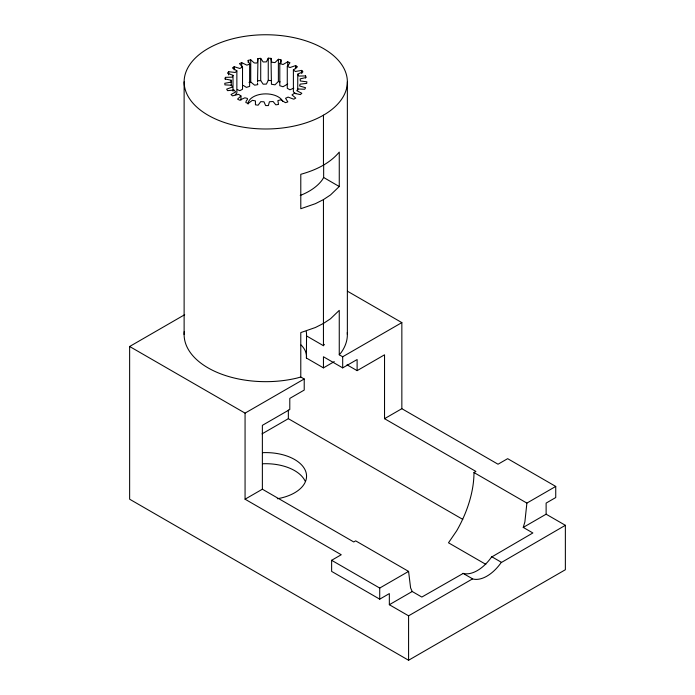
<?xml version="1.0" encoding="UTF-8"?>
<svg xmlns="http://www.w3.org/2000/svg" width="695" height="695" viewBox="0 0 695 695"><rect width="100%" height="100%" fill="white"/><g stroke="black" fill="none" stroke-linecap="round" stroke-linejoin="round"><path stroke-width="1.04" d="M523.248 527.409L546.122 514.196L546.122 503.093L555.739 497.542L555.739 486.43L526.888 503.093L524.873 521.936L523.248 527.409L532.865 532.961L491.487 557.103A34.003 19.634 -60 0 1 463.218 573.418L421.839 597.057L412.222 591.506L410.597 587.909L408.582 571.394L355.675 540.858L353.755 541.961L262.371 489.211L262.371 425.349L289.789 409.52L289.789 398.409L304.219 390.077L304.219 378.975L300.787 377.011L300.779 332.584L315.417 327.501L323.444 323.436L323.453 199.604L330.49 194.965L339.264 186.521L339.264 152.083C329.578 163.742 315.13 170.345 300.787 174.297L300.787 208.726L315.426 203.67L323.453 199.604M287.721 84.008L282.995 86.753L279.798 85.702L279.798 63.488L280.849 61.768L280.962 59.866L278.382 59.275L274.985 62.602L271.806 62.229L270.998 58.371L268.253 58.163L266.402 61.881L263.153 61.968L260.712 58.354L257.967 58.554C256.959 61.134 259 63.914 254.196 62.915L250.739 59.813L248.167 60.395L249.635 64.175L246.873 65.148L241.712 62.663L239.471 63.601L242.52 67.041L239.81 68.475L234.189 66.711L232.425 67.945L236.865 70.838L235.258 72.471L228.655 71.724L227.473 73.166L233.016 75.338L232.165 77.145L225.449 77.362L224.919 78.935L231.227 80.238L231.174 82.114L224.772 83.296L224.937 84.886L231.609 85.242L232.365 87.066L226.674 89.134L227.526 90.654L234.137 90.037L235.657 91.975L231.027 94.511L232.504 95.867L238.646 94.32L240.948 95.971L240.948 100.202M334.278 361.617L323.453 367.872L306.408 358.029L306.547 334.547A40.805 23.561 0 0 0 306.2 331.472M306.408 358.029L306.547 356.761A40.805 23.561 0 0 0 301.083 344.981M297.721 90.168L297.781 74.026L302.924 71.846L301.752 70.395L295.323 71.481L293.464 69.952L297.443 66.816L295.679 65.582L289.919 67.563L287.452 66.346L289.963 62.741L287.721 61.794L282.995 64.539L279.798 63.488M257.541 81.906L257.967 58.554M323.653 164.593L323.653 177.503L322.298 179.805A61.212 35.341 0 0 1 300.223 195.477M184.696 314.696L129.635 346.492L129.635 499.201L408.582 660.25L565.365 569.735L565.365 525.307L501.104 562.655A34.003 19.634 -60 0 1 472.835 578.978L462.974 573.314M306.408 335.85L323.453 345.693L324.4 344.364M555.739 486.43L507.654 458.665L498.028 464.217L401.849 408.686L401.849 322.61L342.687 356.761L339.264 354.798L341.149 352.582A81.619 47.121 0 0 0 347.283 332.497M268.253 58.163L268.253 80.377L266.402 84.095L263.153 84.182L260.712 80.568L260.712 58.354M235.258 94.685L236.865 93.052L236.865 70.838M280.102 81.88L278.382 81.489L274.985 84.816L271.441 84.26L270.998 58.371M323.444 323.436L330.481 318.796L339.256 310.37L339.264 354.798M240.948 95.971L237.56 99.098L239.575 100.193L244.857 97.821C250.634 98.629 245.587 99.75 245.865 102.599L248.289 103.381L252.389 100.315L255.456 100.923L255.421 104.806L258.106 105.206L260.747 101.652L263.987 101.8L265.629 105.57L268.392 105.57L269.425 101.748L273.083 101.513L275.837 104.841L278.521 104.441L277.878 100.593L280.832 99.828L285.41 102.669L287.843 101.904L285.558 98.264L288.095 97.092L293.75 99.194L295.775 98.099L291.996 94.902L294.376 93.286L300.336 94.624L301.821 93.278L296.791 90.724L298.033 88.995L304.74 89.255L305.6 87.735L299.623 85.989L300.084 84.13L306.695 83.426L306.877 81.828L300.336 80.994L300.153 78.874L306.078 77.493L305.565 75.929L298.867 76.059L297.721 74.304M242.52 67.041L242.52 89.255L239.81 90.689L237.29 89.577M129.635 346.492L245.066 413.125L304.219 378.975M323.453 367.872L323.453 356.761L342.687 367.872L357.117 359.541L357.117 370.644L347.04 364.832M357.117 370.644L384.535 354.815L384.535 418.685L475.91 471.436L473.981 472.548A83.661 48.303 -60 0 1 456.658 530.85L448.492 542.795L485.822 564.349M262.032 433.871L288.347 418.685L462.783 519.391M245.066 413.125L245.066 499.201L262.371 489.211M384.535 418.685L401.849 408.686M472.591 578.866L408.582 615.822L389.339 604.72L389.339 593.608L379.722 599.159L331.628 571.394L331.628 560.292L341.245 554.74L245.066 499.201M331.628 560.292L379.722 588.057L408.582 571.394M389.339 604.72L412.222 591.506M293.777 88.204L289.919 89.777L287.278 88.3L287.278 66.086M300.787 377.011L296.974 378.08A81.619 47.121 0 0 1 184.297 331.463M249.018 82.418L250.739 82.027L254.665 85.181L257.767 84.634L257.463 83.174M257.967 80.768L260.712 80.568M295.801 93.686L293.394 91.888L293.394 69.674M268.253 80.377L270.998 80.585M243.354 85.459L246.395 87.388L249.635 86.388L249.661 63.897M323.653 177.503L339.264 186.521M347.422 291.188L401.849 322.61M473.981 472.548L526.888 503.093M546.122 514.196L565.365 525.307M491.73 556.712L501.347 562.264M323.444 322.932L323.453 345.693M408.582 615.822L408.582 660.25M379.722 588.057L379.722 599.159M347.361 81.871A81.619 47.121 0 0 1 224.937 122.676A81.619 47.121 0 0 1 224.937 41.066A81.619 47.121 0 0 1 347.361 81.871L347.361 334.547M342.687 356.761L342.687 367.872M323.453 115.188L323.453 165.167M305.565 75.929L305.565 78.04M301.752 70.395L301.752 73.566M295.679 65.582L295.679 68.762M288.347 409.998L288.347 418.685M287.721 61.794L287.721 66.025M280.962 59.866L280.962 63.037M278.382 59.275L278.382 81.489M250.739 59.813L250.739 82.027M248.167 60.395L248.167 62.515M241.712 62.663L241.712 66.894M234.189 66.711L234.189 69.891M233.016 75.338L233.016 91.201M231.227 80.238L231.227 85.528M228.655 71.724L228.655 74.895M225.449 77.362L225.449 79.482M184.123 81.871L184.123 334.547M262.536 463.774A40.805 23.561 0 0 1 305.157 481.166M262.536 452.671A40.805 23.561 0 0 1 305.87 471.862A40.805 23.561 0 0 1 277.331 498.749M248.054 104.085A17.688 10.208 0 0 1 263.431 93.964A17.688 10.208 0 0 1 282.822 101.444"/></g></svg>
